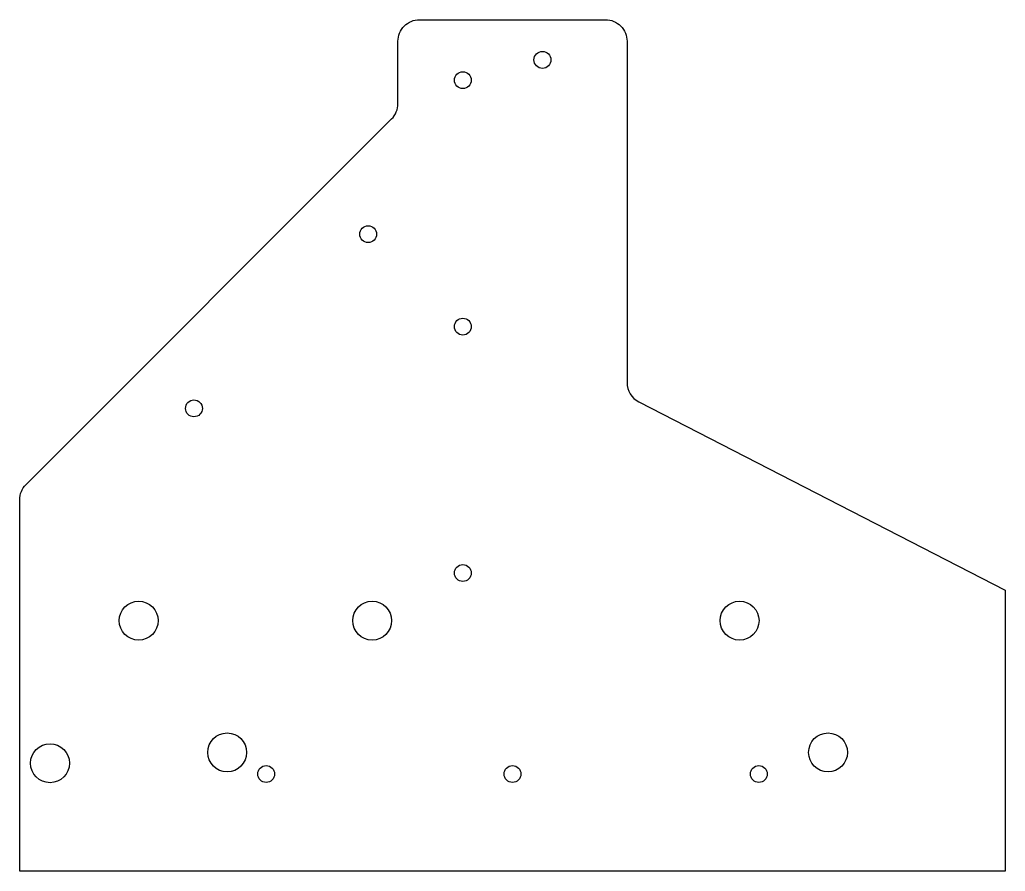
# Model space of a CAD drawing. Header units: millimetres. Extents: x 0 to 228, y 0 to 197.
import ezdxf

# ---------------------------------------------------------------- set-up
doc = ezdxf.new("R2010")
doc.units = ezdxf.units.MM
doc.layers.get('0').update_dxf_attribs({"linetype": 'CONTINUOUS'})

msp = doc.modelspace()

# ---------------------------------------------------------------- linework, layer by layer
msp.add_lwpolyline([(135.5, 197, -0.414214), (140.5, 192), (140.5, 113.05, 0.281011), (143.21, 108.6), (228, 65), (228, 0), (0, 0), (0, 85.93, -0.198912), (1.46, 89.46), (86.04, 174.04, 0.198912), (87.5, 177.57), (87.5, 192, -0.414214), (92.5, 197)], format="xyb", close=True)
for centre, radius in [((120.92, 187.7), 1.95), ((102.5, 183), 1.95), ((80.61, 147.4), 1.95), ((102.5, 126), 1.95), ((40.31, 107.09), 1.95), ((102.5, 69), 1.95), ((27.53, 57.98), 4.5), ((81.53, 57.98), 4.5), ((166.53, 57.98), 4.5), ((48, 27.5), 4.5), ((187, 27.5), 4.5), ((7.02, 25), 4.5), ((57, 22.5), 1.95), ((114, 22.5), 1.95), ((171, 22.5), 1.95)]:
    msp.add_circle(centre, radius)

doc.saveas('drawing.dxf')
